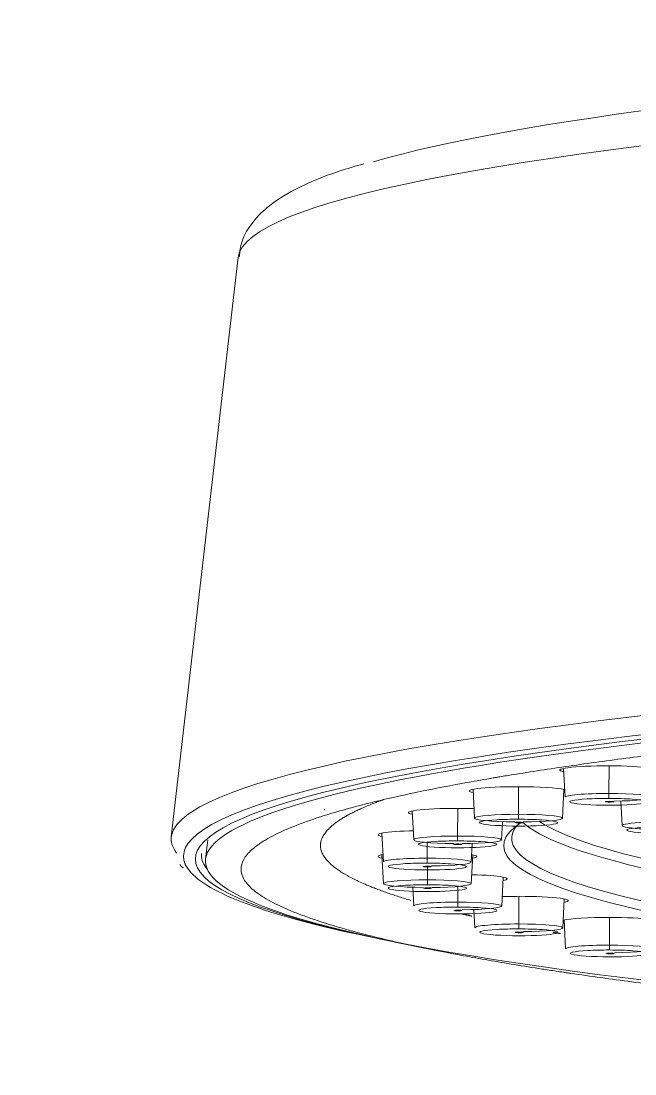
# Model space of a CAD drawing. Extents: x 16539 to 19738, y -91 to 2224.
# Drawn here: x 17354.3 to 17392.9, y 1192.7 to 1259 of the extents above; entities that cross this region are included whole.
import ezdxf

# ---------------------------------------------------------------- set-up
doc = ezdxf.new("R2010")
doc.units = 0
doc.header["$LTSCALE"] = 10
doc.header["$MEASUREMENT"] = 0
doc.layers.add('1', color=7, linetype='CONTINUOUS')

msp = doc.modelspace()

# ---------------------------------------------------------------- linework, layer by layer
at = {"layer": '1', "color": 7, "linetype": 'Continuous', "lineweight": 18}
for p, q in [((17367.938, 1244.131), (17363.725, 1207.658)), ((17388.42, 1211.97), (17388.512, 1210.154)), ((17382.723, 1210.659), (17382.816, 1208.843)), ((17388.345, 1208.835), (17388.443, 1210.651)), ((17392.023, 1209.918), (17392.102, 1208.369)), ((17378.891, 1209.295), (17378.984, 1207.479)), ((17384.514, 1207.471), (17384.576, 1208.617)), ((17385.847, 1208.555), (17385.851, 1208.567)), ((17376.981, 1207.898), (17377.074, 1206.082)), ((17366.02, 1207.481), (17365.879, 1206.263)), ((17382.01, 1207.191), (17382.012, 1207.198)), ((17382.603, 1206.074), (17382.667, 1207.247)), ((17376.985, 1206.538), (17377.078, 1204.722)), ((17382.607, 1204.714), (17382.706, 1206.529)), ((17380.097, 1205.794), (17380.097, 1205.795)), ((17384.526, 1203.311), (17384.624, 1205.127)), ((17378.937, 1204.492), (17378.997, 1203.319)), ((17379.593, 1204.435), (17379.592, 1204.437)), ((17388.366, 1201.936), (17388.464, 1203.752)), ((17381.521, 1203.027), (17381.52, 1203.034)), ((17382.778, 1203.091), (17382.837, 1201.944)), ((17388.448, 1202.433), (17388.541, 1200.617)), ((17385.382, 1201.647), (17385.38, 1201.66)), ((17376.529, 1201.308), (17377.227, 1201.165)), ((17377.796, 1201.048), (17379.972, 1200.602)), ((17391.118, 1200.315), (17391.116, 1200.333))]:
    msp.add_line(p, q, dxfattribs=at)
at = {"layer": '1', "color": 7, "linetype": 'Continuous', "lineweight": 13}
for p, q in [((17391.279, 1212.132), (17391.277, 1210.392)), ((17385.582, 1210.82), (17385.58, 1209.081)), ((17391.554, 1209.866), (17391.559, 1209.883)), ((17381.751, 1209.456), (17381.748, 1207.717)), ((17379.839, 1207.305), (17379.838, 1206.32)), ((17365.619, 1206.614), (17365.616, 1206.525)), ((17379.843, 1205.818), (17379.842, 1204.96)), ((17381.762, 1204.543), (17381.761, 1203.557)), ((17385.603, 1203.922), (17385.601, 1202.182)), ((17391.308, 1202.594), (17391.306, 1200.855))]:
    msp.add_line(p, q, dxfattribs=at)
at = {"layer": '1', "color": 7, "linetype": 'Continuous', "lineweight": 18}
for centre, major_axis, ratio, start_param, end_param in [((17513.672, 1246.442), (142.958, -0.203), 0.087156, 1.571185, 2.85752), ((17513.614, 1206.062), (-148.362, 0.211), 0.087156, 4.712778, 7.458922), ((17513.614, 1205.925), (-147.742, 0.21), 0.087156, 4.712778, 6.687809), ((17513.614, 1206.23), (149.122, -0.212), 0.087156, 1.571185, 3.058336), ((17391.28, 1211.861), (3.105, -0.004), 0.087156, 1.571185, 3.550192), ((17391.28, 1211.861), (3.105, -0.004), 0.087156, 5.874578, 7.85437), ((17385.583, 1210.55), (3.105, -0.004), 0.087156, 1.571185, 3.550192), ((17385.583, 1210.55), (3.105, -0.004), 0.087156, 0.361083, 1.571185), ((17385.583, 1210.55), (3.105, -0.004), 0.087156, 5.874578, 5.931274), ((17391.277, 1210.151), (2.765, -0.004), 0.087156, 1.571185, 3.146155), ((17391.277, 1210.151), (2.765, -0.004), 0.087156, 4.824746, 7.85437), ((17391.277, 1209.868), (2.465, -0.004), 0.087156, 1.571185, 2.158417), ((17391.321, 1209.876), (-0.255, 0), 0.086924, 5.863748, 9.005341), ((17391.321, 1209.876), (-0.255, 0), 0.086924, 2.722156, 5.863748), ((17391.277, 1209.868), (2.465, -0.004), 0.087156, 0.933049, 1.571185), ((17513.616, 1207.315), (149.898, -0.213), 0.087156, 3.009838, 3.208986), ((17381.751, 1209.186), (3.105, -0.004), 0.087156, 1.571185, 3.550192), ((17381.751, 1209.186), (3.105, -0.004), 0.087156, 1.231402, 1.571185), ((17385.58, 1208.84), (2.765, -0.004), 0.087156, 1.571185, 4.62712), ((17385.58, 1208.84), (2.765, -0.004), 0.087156, 4.817677, 7.85437), ((17513.615, 1206.923), (-128.968, 0.183), 0.087156, 6.151627, 7.85437), ((17513.616, 1207.388), (-128.469, 0.183), 0.087156, 6.192566, 7.85437), ((17385.58, 1208.557), (2.465, -0.004), 0.087156, 1.571185, 2.158417), ((17385.604, 1208.562), (-0.255, 0), 0.086869, 5.984394, 9.125987), ((17385.604, 1208.562), (-0.255, 0), 0.086869, 2.842801, 5.984394), ((17385.58, 1208.557), (2.465, -0.004), 0.087156, 0.933049, 1.571185), ((17513.619, 1209.446), (-128.331, 0.182), 0.087156, 0.094686, 0.604507), ((17513.62, 1209.911), (-127.832, 0.182), 0.087156, 0.131845, 0.405654), ((17394.867, 1208.367), (2.765, -0.004), 0.087156, 1.571185, 4.712778), ((17379.841, 1207.788), (3.105, -0.004), 0.087156, 1.844798, 3.550192), ((17381.749, 1207.476), (2.765, -0.004), 0.087156, 1.571185, 4.622162), ((17381.749, 1207.476), (2.765, -0.004), 0.087156, 4.813161, 7.85437), ((17381.748, 1207.193), (2.465, -0.004), 0.087156, 1.571185, 2.158417), ((17381.759, 1207.195), (-0.255, 0), 0.086831, 6.104973, 9.246566), ((17381.759, 1207.195), (-0.255, 0), 0.086831, 2.963381, 6.104973), ((17381.748, 1207.193), (2.465, -0.004), 0.087156, 0.933049, 1.571185), ((17513.615, 1206.32), (147.999, -0.21), 0.087156, 3.138521, 3.141981), ((17513.615, 1206.32), (147.999, -0.21), 0.087156, 3.141981, 3.213575), ((17379.845, 1206.428), (3.105, -0.004), 0.087156, 2.691506, 3.550192), ((17379.838, 1206.079), (2.765, -0.004), 0.087156, 1.571185, 3.146155), ((17379.838, 1206.079), (2.765, -0.004), 0.087156, 4.811296, 7.85437), ((17379.845, 1206.428), (3.105, -0.004), 0.087156, 5.874578, 6.7421), ((17379.838, 1205.796), (2.465, -0.004), 0.087156, 1.571185, 2.158417), ((17379.843, 1205.796), (-0.255, 0), 0.086811, 6.225512, 9.367105), ((17379.843, 1205.796), (-0.255, 0), 0.086811, 3.083919, 6.225512), ((17379.838, 1205.796), (2.465, -0.004), 0.087156, 0.933049, 1.571185), ((17513.614, 1206.23), (149.122, -0.212), 0.087156, 3.221601, 3.546216), ((17379.843, 1204.719), (2.765, -0.004), 0.087156, 1.571185, 4.619855), ((17379.843, 1204.719), (2.765, -0.004), 0.087156, 4.811247, 7.85437), ((17381.764, 1205.026), (3.105, -0.004), 0.087156, 5.874578, 7.559404), ((17379.842, 1204.435), (2.465, -0.004), 0.087156, 1.571185, 2.158417), ((17379.847, 1204.435), (-0.255, 0), 0.086811, 3.20004, 6.341633), ((17379.847, 1204.435), (-0.255, 0), 0.086811, 0.058448, 3.20004), ((17379.842, 1204.435), (2.465, -0.004), 0.087156, 0.933049, 1.571185), ((17385.604, 1203.651), (3.105, -0.004), 0.087156, 1.571185, 1.914306), ((17385.604, 1203.651), (3.105, -0.004), 0.087156, 5.874578, 7.85437), ((17381.761, 1203.316), (2.765, -0.004), 0.087156, 1.571185, 3.146155), ((17381.761, 1203.033), (2.465, -0.004), 0.087156, 1.571185, 2.158417), ((17381.772, 1203.03), (-0.255, 0), 0.086831, 3.320579, 6.462172), ((17381.772, 1203.03), (-0.255, 0), 0.086831, 0.178986, 3.320579), ((17381.761, 1203.033), (2.465, -0.004), 0.087156, 0.933049, 1.571185), ((17381.761, 1203.316), (2.765, -0.004), 0.087156, 4.813701, 7.85437), ((17391.309, 1202.324), (3.105, -0.004), 0.087156, 1.571185, 2.791498), ((17391.309, 1202.324), (3.105, -0.004), 0.087156, 5.874578, 7.85437), ((17385.601, 1201.941), (2.765, -0.004), 0.087156, 1.571185, 3.146155), ((17385.601, 1201.658), (2.465, -0.004), 0.087156, 1.571185, 2.158417), ((17385.625, 1201.653), (-0.255, 0), 0.086869, 3.441159, 6.582751), ((17385.625, 1201.653), (-0.255, 0), 0.086869, 0.299566, 3.441159), ((17385.601, 1201.658), (2.465, -0.004), 0.087156, 0.933049, 1.571185), ((17385.601, 1201.941), (2.765, -0.004), 0.087156, 4.818807, 7.85437), ((17391.309, 1202.324), (3.105, -0.004), 0.087156, 3.4825, 3.550192), ((17391.306, 1200.614), (2.765, -0.004), 0.087156, 1.571185, 3.146155), ((17391.306, 1200.331), (2.465, -0.004), 0.087156, 1.571185, 2.158417), ((17391.35, 1200.324), (-0.255, 0), 0.086925, 3.561805, 6.703397), ((17391.35, 1200.324), (-0.255, 0), 0.086925, 0.420212, 3.561805), ((17391.306, 1200.331), (2.465, -0.004), 0.087156, 0.933049, 1.571185), ((17391.306, 1200.614), (2.765, -0.004), 0.087156, 4.826317, 7.85437)]:
    msp.add_ellipse(centre, major_axis=major_axis, ratio=ratio, start_param=start_param, end_param=end_param, dxfattribs=at)
at = {"layer": '1', "color": 7, "linetype": 'Continuous', "lineweight": 13}
for centre, major_axis, ratio, start_param, end_param in [((17513.668, 1243.798), (145.737, -0.207), 0.087156, 1.571185, 3.131673), ((17513.616, 1207.315), (149.898, -0.213), 0.087156, 1.571185, 3.009838), ((17391.277, 1210.382), (0, 0.3), 0.000387, 1.53589, 3.054326), ((17391.277, 1209.868), (2.465, -0.004), 0.087156, 2.158417, 4.712778), ((17391.277, 1209.868), (2.465, -0.004), 0.087156, 4.712778, 7.216234), ((17385.58, 1209.071), (0, 0.3), 0.000387, 1.53589, 3.054326), ((17385.58, 1208.557), (2.465, -0.004), 0.087156, 2.158417, 4.712778), ((17385.58, 1208.557), (2.465, -0.004), 0.087156, 4.712778, 7.216234), ((17381.748, 1207.707), (0, 0.3), 0.000387, 1.53589, 3.054326), ((17394.867, 1208.083), (2.465, -0.004), 0.087156, 2.158417, 4.712778), ((17513.614, 1206.23), (149.122, -0.212), 0.087156, 3.058336, 3.221601), ((17381.748, 1207.193), (2.465, -0.004), 0.087156, 2.158417, 4.712778), ((17381.748, 1207.193), (2.465, -0.004), 0.087156, 4.712778, 7.216234), ((17379.838, 1206.309), (0, 0.3), 0.000387, 1.53589, 3.054326), ((17379.838, 1205.796), (2.465, -0.004), 0.087156, 2.158417, 4.712778), ((17379.838, 1205.796), (2.465, -0.004), 0.087156, 4.712778, 7.216234), ((17379.842, 1204.949), (0, 0.3), 0.000387, 1.53589, 3.054326), ((17379.842, 1204.435), (2.465, -0.004), 0.087156, 2.158417, 4.712778), ((17379.842, 1204.435), (2.465, -0.004), 0.087156, 4.712778, 7.216234), ((17381.761, 1203.033), (2.465, -0.004), 0.087156, 2.158417, 4.712778), ((17381.761, 1203.547), (0, 0.3), 0.000387, 1.53589, 3.054326), ((17381.761, 1203.033), (2.465, -0.004), 0.087156, 4.712778, 7.216234), ((17385.601, 1201.658), (2.465, -0.004), 0.087156, 2.158417, 4.712778), ((17385.601, 1202.172), (0, 0.3), 0.000387, 1.53589, 3.054326), ((17385.601, 1201.658), (2.465, -0.004), 0.087156, 4.712778, 7.216234), ((17391.306, 1200.331), (2.465, -0.004), 0.087156, 2.158417, 4.712778), ((17391.306, 1200.845), (0, 0.3), 0.000387, 1.53589, 3.054326), ((17391.306, 1200.331), (2.465, -0.004), 0.087156, 4.712778, 7.216234)]:
    msp.add_ellipse(centre, major_axis=major_axis, ratio=ratio, start_param=start_param, end_param=end_param, dxfattribs=at)
at = {"layer": '1', "color": 7, "linetype": 'Continuous', "lineweight": 18}
for points, knots in [([(17375.846, 1250.008), (17375.299, 1249.859), (17373.756, 1249.399), (17371.794, 1248.587), (17370.081, 1247.602), (17368.896, 1246.463), (17368.158, 1245.333), (17368.032, 1244.496), (17368.012, 1244.172)], [0, 0, 0, 0, 0.131011, 0.390158, 0.636525, 0.789762, 0.924082, 1, 1, 1, 1]), ([(17513.575, 1218.11), (17511.171, 1218.113), (17508.771, 1218.111), (17505.173, 1218.101), (17503.975, 1218.096), (17502.478, 1218.088), (17502.178, 1218.087), (17501.579, 1218.083), (17501.28, 1218.081), (17500.382, 1218.076), (17499.785, 1218.072), (17496.802, 1218.05), (17494.431, 1218.028), (17489.719, 1217.973), (17487.377, 1217.941), (17482.724, 1217.866), (17478.099, 1217.781), (17471.25, 1217.625), (17466.742, 1217.502), (17462.263, 1217.368), (17460.039, 1217.296), (17456.725, 1217.181), (17455.623, 1217.141), (17454.389, 1217.095), (17454.252, 1217.09), (17453.978, 1217.08), (17453.841, 1217.074), (17453.43, 1217.059), (17452.611, 1217.028), (17451.796, 1216.996), (17449.09, 1216.887), (17446.959, 1216.797), (17442.763, 1216.606), (17440.697, 1216.507), (17436.63, 1216.3), (17432.629, 1216.084), (17426.819, 1215.735), (17423.076, 1215.485), (17419.398, 1215.227), (17417.592, 1215.094), (17415.376, 1214.922), (17414.714, 1214.869), (17413.947, 1214.808), (17413.62, 1214.781), (17413.402, 1214.764), (17413.293, 1214.755), (17412.315, 1214.675), (17411.458, 1214.603), (17408.922, 1214.385), (17407.28, 1214.237), (17404.088, 1213.934), (17400.99, 1213.624), (17396.622, 1213.141), (17393.896, 1212.807), (17391.262, 1212.467), (17389.992, 1212.294), (17387.545, 1211.941), (17386.369, 1211.761), (17384.959, 1211.533), (17384.61, 1211.476), (17384.266, 1211.418), (17384.129, 1211.395), (17384.06, 1211.383), (17383.856, 1211.349), (17383.178, 1211.233), (17382.523, 1211.117), (17380.993, 1210.836), (17380.03, 1210.647), (17378.215, 1210.267), (17376.511, 1209.883), (17374.288, 1209.297), (17373.027, 1208.901), (17371.876, 1208.501), (17371.357, 1208.3), (17370.429, 1207.893), (17370.022, 1207.689), (17369.628, 1207.457), (17369.564, 1207.418), (17369.501, 1207.379), (17369.46, 1207.353), (17369.44, 1207.34), (17369.34, 1207.276), (17369.11, 1207.12), (17368.914, 1206.965), (17368.567, 1206.655), (17368.394, 1206.448), (17368.167, 1206.034), (17368.056, 1205.621), (17368.236, 1205.001), (17368.588, 1204.589), (17369.056, 1204.176), (17369.349, 1203.97), (17370.051, 1203.558), (17370.461, 1203.352), (17370.961, 1203.133), (17370.991, 1203.12), (17371.051, 1203.094), (17371.081, 1203.081), (17371.172, 1203.043), (17371.356, 1202.966), (17371.805, 1202.787), (17372.222, 1202.634), (17373.096, 1202.33), (17373.733, 1202.129), (17375.118, 1201.731), (17376.611, 1201.336), (17379.174, 1200.755), (17381.099, 1200.374), (17383.133, 1199.997), (17384.204, 1199.811), (17385.893, 1199.533), (17386.47, 1199.441), (17387.356, 1199.304), (17387.804, 1199.235), (17388.336, 1199.156), (17388.567, 1199.121), (17388.72, 1199.099), (17388.798, 1199.087), (17390.112, 1198.895), (17391.394, 1198.717), (17394.049, 1198.368), (17395.422, 1198.196), (17398.255, 1197.86), (17401.177, 1197.53), (17405.824, 1197.055), (17409.097, 1196.751), (17412.46, 1196.453), (17414.185, 1196.308), (17416.841, 1196.095), (17417.738, 1196.024), (17419.1, 1195.92), (17419.671, 1195.877), (17420.246, 1195.834), (17420.477, 1195.817), (17420.592, 1195.809), (17420.939, 1195.783), (17423.023, 1195.63), (17425.146, 1195.483), (17428.979, 1195.231), (17430.924, 1195.109), (17434.875, 1194.874), (17438.883, 1194.647), (17445.07, 1194.334), (17449.311, 1194.142), (17453.611, 1193.959), (17455.79, 1193.871), (17459.103, 1193.747), (17460.215, 1193.707), (17461.615, 1193.658), (17462.035, 1193.643), (17462.457, 1193.629), (17462.738, 1193.619), (17462.879, 1193.615), (17463.583, 1193.591), (17464.147, 1193.572), (17466.969, 1193.481), (17469.237, 1193.412), (17473.795, 1193.286), (17476.085, 1193.228), (17480.684, 1193.121), (17485.304, 1193.024), (17492.296, 1192.909), (17496.998, 1192.852), (17501.72, 1192.805), (17504.092, 1192.786), (17508.856, 1192.759), (17511.248, 1192.751), (17513.652, 1192.747)], [0, 0, 0, 0, 0.015625, 0.015625, 0.023438, 0.023438, 0.025391, 0.025391, 0.027344, 0.027344, 0.03125, 0.03125, 0.046875, 0.046875, 0.0625, 0.0625, 0.078125, 0.09375, 0.109375, 0.109375, 0.125, 0.125, 0.132813, 0.132813, 0.133789, 0.133789, 0.134766, 0.134766, 0.136719, 0.140625, 0.140625, 0.15625, 0.15625, 0.171875, 0.171875, 0.1875, 0.203125, 0.21875, 0.21875, 0.234375, 0.234375, 0.238281, 0.240234, 0.241211, 0.241211, 0.242188, 0.242188, 0.25, 0.25, 0.265625, 0.265625, 0.28125, 0.296875, 0.3125, 0.3125, 0.328125, 0.328125, 0.34375, 0.34375, 0.347656, 0.348633, 0.348633, 0.349609, 0.349609, 0.351563, 0.359375, 0.359375, 0.375, 0.375, 0.390625, 0.40625, 0.421875, 0.421875, 0.4375, 0.4375, 0.453125, 0.453125, 0.455078, 0.456055, 0.456055, 0.457031, 0.457031, 0.460938, 0.46875, 0.46875, 0.484375, 0.484375, 0.5, 0.515625, 0.53125, 0.53125, 0.546875, 0.546875, 0.5625, 0.5625, 0.563477, 0.563477, 0.564453, 0.564453, 0.566406, 0.570313, 0.578125, 0.578125, 0.59375, 0.59375, 0.609375, 0.625, 0.640625, 0.640625, 0.65625, 0.65625, 0.664063, 0.664063, 0.667969, 0.669922, 0.670898, 0.670898, 0.671875, 0.671875, 0.6875, 0.6875, 0.703125, 0.703125, 0.71875, 0.734375, 0.75, 0.75, 0.765625, 0.765625, 0.773438, 0.773438, 0.777344, 0.77832, 0.77832, 0.779297, 0.779297, 0.78125, 0.796875, 0.796875, 0.8125, 0.8125, 0.828125, 0.84375, 0.859375, 0.859375, 0.875, 0.875, 0.882813, 0.882813, 0.884766, 0.885742, 0.885742, 0.886719, 0.886719, 0.890625, 0.890625, 0.90625, 0.90625, 0.921875, 0.921875, 0.9375, 0.953125, 0.96875, 0.96875, 0.984375, 0.984375, 1, 1, 1, 1])]:
    msp.add_open_spline(points, degree=3, knots=knots, dxfattribs=at)
at = {"layer": '1', "color": 7, "linetype": 'Continuous', "lineweight": 13}
msp.add_open_spline([(17377.16, 1210.032), (17376.416, 1209.769), (17374.463, 1208.915), (17373.114, 1207.719), (17373.117, 1206.516), (17374.474, 1205.317), (17377.045, 1204.188), (17378.807, 1203.663)], degree=2, knots=[0, 0, 0, 0.084437, 0.271039, 0.457641, 0.644243, 0.830845, 1, 1, 1], dxfattribs=at)
at = {"layer": '1', "color": 7, "linetype": 'Continuous', "lineweight": 18}
for points in [[(17373.387, 1209.353), (17373.367, 1209.38), (17373.349, 1209.408)], [(17364.264, 1205.931), (17364.323, 1205.798), (17364.475, 1205.719)]]:
    msp.add_open_spline(points, degree=2, dxfattribs=at)
at = {"layer": '1', "color": 7, "linetype": 'Continuous', "lineweight": 13}
for points in [[(17382.004, 1202.822), (17382.316, 1202.749), (17382.638, 1202.676)], [(17387.739, 1201.661), (17387.981, 1201.618), (17388.227, 1201.575)]]:
    msp.add_open_spline(points, degree=2, dxfattribs=at)

doc.saveas('drawing.dxf')
